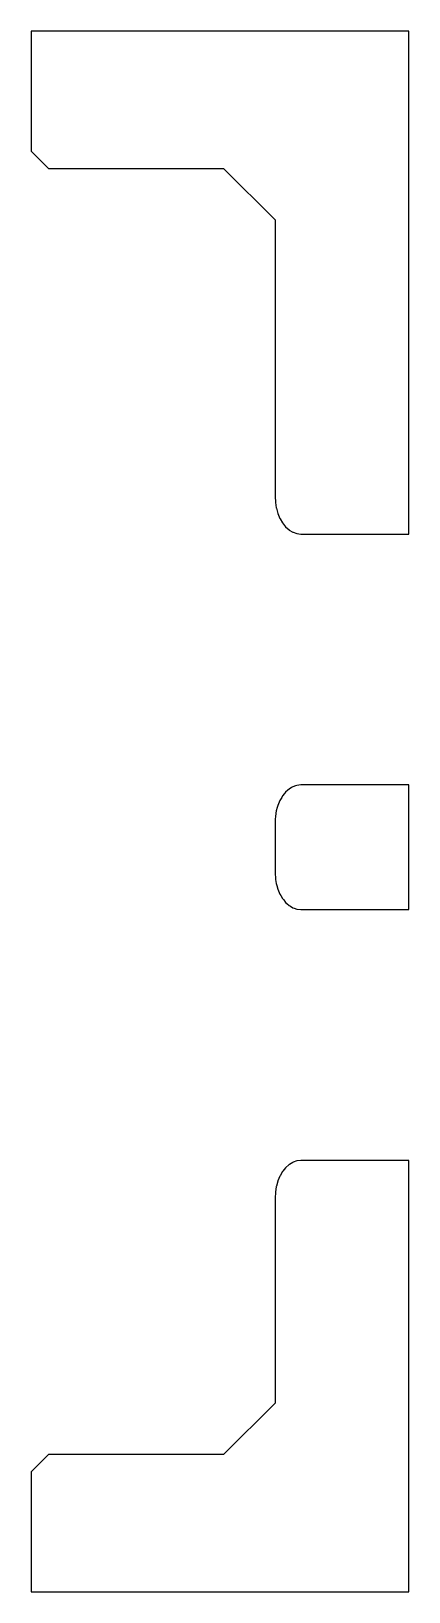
# Model space of a CAD drawing. Header units: metres. Extents: x 0 to 47.5, y 0 to 45.5.
# Drawn here: x 0 to 11, y 0 to 45.5 of the extents above.
import ezdxf

# ---------------------------------------------------------------- set-up
doc = ezdxf.new("R2010")
doc.units = ezdxf.units.M

msp = doc.modelspace()

# ---------------------------------------------------------------- linework, layer by layer
for p, q in [((11, 45.5), (0, 45.5)), ((0, 45.5), (0, 42)), ((11, 30.8406), (11, 45.5)), ((0, 42), (0.5, 41.5)), ((0.5, 41.5), (5.60409, 41.5)), ((5.60409, 41.5), (7.10409, 40)), ((7.10409, 40), (7.10409, 31.938)), ((7.10409, 31.938), (7.1043, 31.934)), ((7.1043, 31.934), (7.11332, 31.7663)), ((7.11332, 31.7663), (7.11412, 31.7614)), ((7.11412, 31.7614), (7.14079, 31.5989)), ((7.14079, 31.5989), (7.14239, 31.5932)), ((7.14239, 31.5932), (7.18583, 31.4398)), ((7.18583, 31.4398), (7.18837, 31.4337)), ((7.18837, 31.4337), (7.24732, 31.2929)), ((7.24732, 31.2929), (7.25089, 31.2868)), ((7.25089, 31.2868), (7.32376, 31.162)), ((7.32376, 31.162), (7.41325, 31.0502)), ((7.41325, 31.0502), (7.51359, 30.9602)), ((7.51359, 30.9602), (7.51997, 30.9563)), ((7.51997, 30.9563), (7.62232, 30.8943)), ((7.62232, 30.8943), (7.62931, 30.8918)), ((7.62931, 30.8918), (7.73676, 30.8541)), ((7.73676, 30.8541), (7.85409, 30.8406)), ((7.85409, 30.8406), (11, 30.8406)), ((7.38292, 23.2773), (7.32376, 23.2033)), ((7.41325, 23.3152), (7.38292, 23.2773)), ((7.47994, 23.375), (7.41325, 23.3152)), ((7.51359, 23.4051), (7.47994, 23.375)), ((7.58615, 23.4491), (7.51359, 23.4051)), ((7.62232, 23.471), (7.58615, 23.4491)), ((7.6989, 23.4979), (7.62232, 23.471)), ((7.73676, 23.5112), (7.6989, 23.4979)), ((7.85409, 23.5247), (7.73676, 23.5112)), ((11, 23.5247), (7.85409, 23.5247)), ((11, 19.8906), (11, 23.5247)), ((7.14079, 22.7665), (7.13091, 22.7062)), ((7.1699, 22.8693), (7.14079, 22.7665)), ((7.18583, 22.9256), (7.1699, 22.8693)), ((7.22591, 23.0213), (7.18583, 22.9256)), ((7.24732, 23.0724), (7.22591, 23.0213)), ((7.29752, 23.1584), (7.24732, 23.0724)), ((7.32376, 23.2033), (7.29752, 23.1584)), ((7.10994, 22.5362), (7.10409, 22.4274)), ((7.10409, 22.4274), (7.10409, 20.988)), ((7.11332, 22.599), (7.10994, 22.5362)), ((7.13091, 22.7062), (7.11332, 22.599)), ((7.10409, 20.988), (7.10685, 20.9366)), ((7.10685, 20.9366), (7.11332, 20.8163)), ((7.11332, 20.8163), (7.12189, 20.7641)), ((7.12189, 20.7641), (7.14079, 20.6489)), ((7.14079, 20.6489), (7.15539, 20.5973)), ((7.15539, 20.5973), (7.18583, 20.4898)), ((7.18583, 20.4898), (7.20647, 20.4405)), ((7.20647, 20.4405), (7.24732, 20.343)), ((7.24732, 20.343), (7.27377, 20.2976)), ((7.27377, 20.2976), (7.32376, 20.212)), ((7.32376, 20.212), (7.35554, 20.1723)), ((7.35554, 20.1723), (7.41325, 20.1002)), ((7.41325, 20.1002), (7.44966, 20.0675)), ((7.44966, 20.0675), (7.51359, 20.0102)), ((7.51359, 20.0102), (7.55369, 19.9859)), ((7.55369, 19.9859), (7.62232, 19.9443)), ((7.62232, 19.9443), (7.665, 19.9293)), ((7.665, 19.9293), (7.73676, 19.9041)), ((7.73676, 19.9041), (7.85409, 19.8906)), ((7.85409, 19.8906), (11, 19.8906)), ((7.41325, 12.3652), (7.32978, 12.2609)), ((7.51359, 12.4552), (7.41325, 12.3652)), ((7.52249, 12.4605), (7.51359, 12.4552)), ((7.62232, 12.521), (7.52249, 12.4605)), ((7.63223, 12.5245), (7.62232, 12.521)), ((7.73676, 12.5612), (7.63223, 12.5245)), ((7.74724, 12.5625), (7.73676, 12.5612)), ((7.85409, 12.5748), (7.74724, 12.5625)), ((11, 12.5748), (7.85409, 12.5748)), ((11, 0), (11, 12.5748)), ((7.18583, 11.9756), (7.14238, 11.8221)), ((7.18872, 11.9825), (7.18583, 11.9756)), ((7.24732, 12.1224), (7.18872, 11.9825)), ((7.25174, 12.13), (7.24732, 12.1224)), ((7.32376, 12.2533), (7.25174, 12.13)), ((7.32978, 12.2609), (7.32376, 12.2533)), ((7.10418, 11.4791), (7.10409, 11.4774)), ((7.10409, 11.4774), (7.10409, 5.5)), ((7.11332, 11.649), (7.10418, 11.4791)), ((7.11395, 11.6529), (7.11332, 11.649)), ((7.14079, 11.8165), (7.11395, 11.6529)), ((7.14238, 11.8221), (7.14079, 11.8165)), ((7.10409, 5.5), (5.60409, 4)), ((0.5, 4), (0, 3.5)), ((5.60409, 4), (0.5, 4)), ((0, 3.5), (0, 0)), ((0, 0), (11, 0))]:
    msp.add_line(p, q)

doc.saveas('drawing.dxf')
